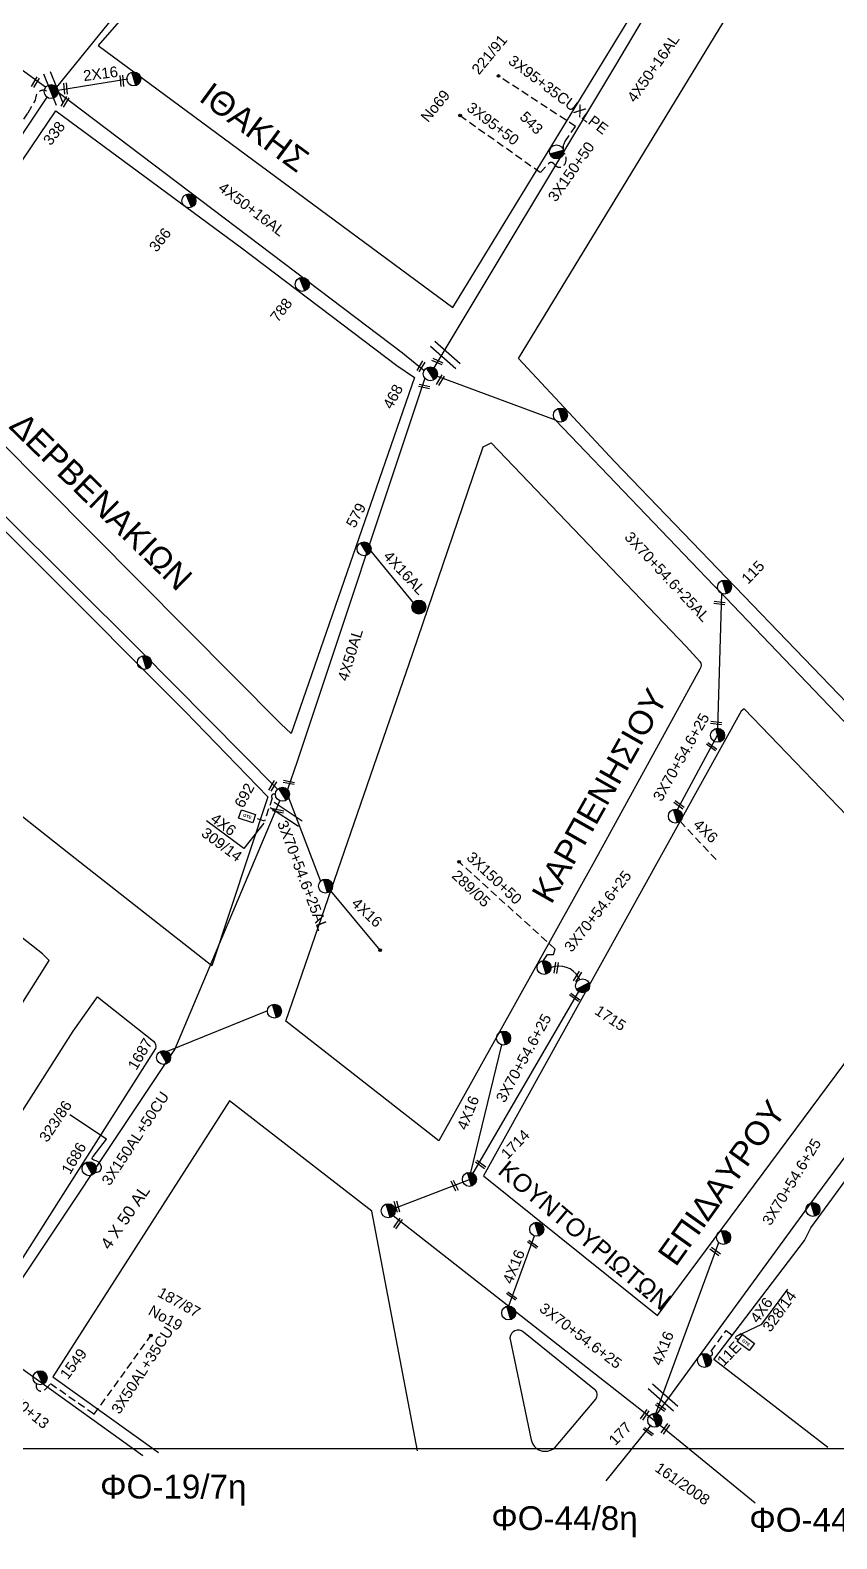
# Model space of a CAD drawing. Header units: millimetres. Extents: x 2999 to 5218, y 1863 to 2903.
# Drawn here: x 4541 to 4676.8, y 1872.6 to 2126.5 of the extents above; entities that cross this region are included whole.
import ezdxf

# ---------------------------------------------------------------- set-up
doc = ezdxf.new("R2010")
doc.units = ezdxf.units.MM
doc.header["$LTSCALE"] = 0.5
doc.linetypes.add('DASHED', pattern=[19.05, 12.7, -6.35])
for name, color, linetype in [('Pillar OTE', 7, 'Continuous'), ('Άγνωστα', 7, 'Continuous'), ('Γυμνά εναέρια ΧΤ (3Φ)   4x50AL', 7, 'Continuous'), ('Γυμνά εναέρια ΧΤ και ΦΟΠ (3Φ)   4x50+16AL', 7, 'Continuous'), ('Εναέρια παροχή ΧΤ 4x16', 7, 'SYN_LINE'), ('Επιγραφές - Σχήματα', 7, 'Continuous'), ('Καλώδια ΧΤ   3x150AL+50CU', 7, 'DASHED'), ('Καλώδια ΧΤ   3x95+35 CU', 7, 'DASHED'), ('Μηχανική τομή', 7, 'Continuous'), ('Στύλος Ξύλινος', 7, 'Continuous'), ('Στύλος Ξύλινος @ 1', 7, 'Continuous'), ('Στύλος ΦΜ', 7, 'Continuous'), ('Στύλος ΦΜ @ 1', 7, 'Continuous'), ('Συνδέσεις', 7, 'Continuous'), ('Συνεστραμμένα ΧΤ   3x70+54.6+25 AL', 7, 'SYN_LINE'), ('Τομή', 7, 'Continuous'), ('Υπόβαθρο ΔΕΗ', 7, 'Continuous'), ('Υπόγεια καλώδια Παροχών ΧΤ   4x16AL', 7, 'DASHED'), ('Υπόγεια καλώδια Παροχών ΧΤ   4x6', 7, 'DASHED')]:
    doc.layers.add(name, color=color, linetype=linetype)
doc.styles.add('arial', font='ARIAL.TTF')
doc.styles.get("Standard").update_dxf_attribs({"font": 'ARIAL.TTF'})
doc.linetypes.add('SYN_LINE', pattern='A,0.5,-0.0001,["/\\/\\/\\/",Standard,S=0.1,R=0,X=0,Y=-0.05],-0.25', length=0.7501)
doc.dimstyles.new('ISO-25', dxfattribs={"dimtxt": 2.5, "dimasz": 2.5, "dimexe": 1.25, "dimexo": 0.625, "dimtad": 1, "dimtxsty": 'Standard', "dimcen": 2.5, "dimadec": 0, "dimazin": 0, "dimtfac": 1, "dimtmove": 0, "dimatfit": 3, "dimfxl": 1, "dimarcsym": 0})

# ---------------------------------------------------------------- blocks, each defined once
blk = doc.blocks.new('ΜΗΧΑΝΙΚΗ ΤΟΜΗ')
at = {"layer": 'Μηχανική τομή', "ltscale": 40}
for p, q in [((-1.89, 0.78), (1.89, 0.78)), ((1.89, 0), (-1.89, 0))]:
    blk.add_line(p, q, dxfattribs=at)
blk = doc.blocks.new('ΤΟΜΗ')
at = {"layer": 'Τομή', "ltscale": 40}
for p, q in [((-5.68, 0), (5.68, 0)), ((5.68, -2.33), (-5.68, -2.33))]:
    blk.add_line(p, q, dxfattribs=at)
blk = doc.blocks.new('ΥΠΑΡΧΩΝ ΤΣΙΜΕΝΤΕΝΙΟΣ ΣΤΥΛΟΣ')
at = {"layer": 'Στύλος ΦΜ'}
blk.add_hatch(color=7, dxfattribs=at).paths.add_polyline_path([(-1.29, -2.28, 0.574793), (2.62, 0, 0.268822), (1.3, 2.27)])
at = {"layer": 'Στύλος ΦΜ', "color": 7}
blk.add_line((-1.29, -2.28), (1.3, 2.27), dxfattribs=at)
blk.add_circle((0, 0), 2.62, dxfattribs=at)
at = {"layer": 'Στύλος ΦΜ', "flags": 4}
for tag, p in [('ΑΡΙΘΜΟΣ', (-4.68, 8.05)), ('ΤΥΠΟΣ', (-4.91, 3.03))]:
    blk.add_attdef(tag, p, '', height=4, dxfattribs=at)
blk = doc.blocks.new('ΥΠΑΡΧΩΝ ΞΥΛΙΝΟΣ ΣΤΥΛΟΣ')
at = {"layer": 'Στύλος Ξύλινος'}
h = blk.add_hatch(color=7, dxfattribs=at)
h.paths.add_polyline_path([(-2.62, 0, 0.270008), (-1.29, -2.28), (1.3, 2.27, 0.576266)])
h.paths.add_polyline_path([(-1.29, -2.28, 0.574793), (2.62, 0, 0.268822), (1.3, 2.27)])
at = {"layer": 'Στύλος Ξύλινος', "color": 7}
blk.add_line((-1.29, -2.28), (1.3, 2.27), dxfattribs=at)
blk.add_circle((0, 0), 2.62, dxfattribs=at)
at = {"layer": 'Στύλος Ξύλινος', "flags": 4}
for tag, p in [('ΑΡΙΘΜΟΣ', (-4.91, 8.6)), ('ΤΥΠΟΣ', (-4.85, 3.39))]:
    blk.add_attdef(tag, p, '', height=4, dxfattribs=at)
blk = doc.blocks.new('_ΣΥΝΔΕΣΗ')
at = {"layer": 'Συνδέσεις', "linetype": 'SYN_LINE', "ltscale": 40}
blk.add_hatch(color=256, dxfattribs=at).paths.add_polyline_path([(0.5, -0.01, 1), (-0.5, -0.01, 1)])
at = {"layer": 'Συνδέσεις'}
blk.add_circle((0, -0.01), 0.5, dxfattribs=at)
blk = doc.blocks.new('PILLAR ΟΤΕ')
at = {"layer": 'Pillar OTE', "ltscale": 40}
blk.add_lwpolyline([(-3.31, 2.02), (3.39, 2.02), (3.39, -1.99), (-3.31, -1.99)], close=True, dxfattribs=at)
at = {"layer": 'Pillar OTE', "insert": (-1.81, 0.71), "char_height": 1.3575, "width": 109.961, "attachment_point": 1}
blk.add_mtext('{\\fArial|b1|i0|c161|p34;OTE}', dxfattribs=at)

msp = doc.modelspace()

# ---------------------------------------------------------------- linework, layer by layer
at = {"layer": 'Άγνωστα', "color": 85, "ltscale": 40}
for points in [[(4626.73, 2211.57), (4591.53, 2172.52), (4568.14, 2145), (4545.41, 2116.95)], [(4545.64, 2116.45), (4557.39, 2118.37)]]:
    msp.add_lwpolyline(points, dxfattribs=at)
at = {"layer": 'Άγνωστα', "color": 5, "ltscale": 40}
for points in [[(4608.95, 2069.69), (4639.58, 2120.62), (4653.72, 2144.55), (4672.28, 2176.84)], [(4602.34, 1928.27), (4614.9, 1933.11), (4633.32, 1964.7)]]:
    msp.add_lwpolyline(points, dxfattribs=at)
at = {"layer": 'Άγνωστα', "color": 85, "linetype": 'DASHED', "ltscale": 0.2}
msp.add_lwpolyline([(4490.21, 2036.78), (4489.73, 2037.38, -0.28119), (4489.25, 2041.25, -0.239008), (4494.06, 2044.11), (4509.05, 2067.17), (4509.87, 2069.38), (4511.77, 2070.75), (4540.63, 2112.64), (4541.84, 2114.73), (4541.96, 2115.42, -0.509024), (4543.73, 2116.27, -3.958095)], format="xyb", dxfattribs=at)
at = {"layer": 'Άγνωστα', "color": 133, "ltscale": 40}
msp.add_lwpolyline([(4495.55, 2041.68), (4512, 2067.53), (4543.83, 2115.23)], dxfattribs=at)
at = {"layer": 'Άγνωστα', "color": 173, "ltscale": 40}
for points in [[(4513.39, 2067.9), (4559.35, 2022.22), (4582.6, 1998.76)], [(4602.1, 1927), (4645.18, 1893.27), (4663.02, 1878.67)]]:
    msp.add_lwpolyline(points, dxfattribs=at)
at = {"layer": 'Άγνωστα', "color": 5, "linetype": 'DASHED', "ltscale": 0.2}
msp.add_lwpolyline([(4627.41, 1969.93), (4628.05, 1970.96), (4629.07, 1970.96), (4629.35, 1971.87), (4613.16, 1986.55)], dxfattribs=at)
at = {"layer": 'Άγνωστα', "color": 173, "ltscale": 40}
msp.add_lwpolyline([(4633.51, 1966.77), (4633.28, 1967.15, 0.357479), (4628.65, 1968.78, -1.402496)], format="xyb", dxfattribs=at)
at = {"layer": 'Άγνωστα', "color": 2, "ltscale": 40}
msp.add_lwpolyline([(4551.9, 1934.31), (4552.24, 1934.33, 0.511305), (4552.9, 1935.41, 0.258542), (4551.7, 1936.35, -0.688874), (4551.57, 1936.97), (4553.81, 1939.88), (4547.66, 1943.96)], format="xyb", dxfattribs=at)
msp.add_lwpolyline([(4533.7, 1905.43), (4559.93, 1886.65)], dxfattribs=at)
at = {"layer": 'Άγνωστα', "color": 2, "linetype": 'DASHED', "ltscale": 0.2}
msp.add_lwpolyline([(4541.97, 1898.74), (4541.97, 1898.32, 0.643416), (4543.39, 1897.66, 0.063364), (4544.37, 1898.75), (4551.43, 1893.82), (4551.74, 1893.57), (4561.3, 1906.83)], format="xyb", dxfattribs=at)
at = {"layer": 'Άγνωστα', "color": 30, "ltscale": 40}
msp.add_lwpolyline([(4637.95, 1882.35), (4645.37, 1891.63)], dxfattribs=at)
at = {"layer": 'Γυμνά εναέρια ΧΤ (3Φ)   4x50AL', "color": 173, "ltscale": 40}
msp.add_lwpolyline([(4607.41, 2067.95), (4585.91, 2003.46), (4584.31, 1998.7)], dxfattribs=at)
at = {"layer": 'Γυμνά εναέρια ΧΤ και ΦΟΠ (3Φ)   4x50+16AL', "color": 133, "ltscale": 40}
msp.add_lwpolyline([(4543.56, 2116.93), (4497.65, 2150.27), (4493.61, 2153.65), (4448.2, 2132.26)], dxfattribs=at)
at = {"layer": 'Γυμνά εναέρια ΧΤ και ΦΟΠ (3Φ)   4x50+16AL', "color": 85, "ltscale": 40}
msp.add_lwpolyline([(4545.67, 2116.12), (4603.66, 2072.24), (4607.29, 2069.25)], dxfattribs=at)
at = {"layer": 'Γυμνά εναέρια ΧΤ και ΦΟΠ (3Φ)   4x50+16AL', "color": 2, "linetype": 'Continuous', "ltscale": 0.2}
msp.add_lwpolyline([(4514.14, 1885.25), (4524.67, 1899.33), (4532.34, 1905.56), (4535.26, 1909.9), (4565.34, 1954.96), (4582.98, 1996.83)], dxfattribs=at)
at = {"layer": 'Εναέρια παροχή ΧΤ 4x16', "color": 173, "ltscale": 15}
msp.add_lwpolyline([(4591.53, 1981.66), (4599.85, 1971.66)], dxfattribs=at)
at = {"layer": 'Εναέρια παροχή ΧΤ 4x16', "color": 5, "ltscale": 20}
for points in [[(4615.17, 1934.26), (4620.39, 1955.74)], [(4621.52, 1911.8), (4625.84, 1923.59)]]:
    msp.add_lwpolyline(points, dxfattribs=at)
at = {"layer": 'Εναέρια παροχή ΧΤ 4x16', "color": 2, "ltscale": 20}
msp.add_lwpolyline([(4646.32, 1893.71), (4656.88, 1922.49)], dxfattribs=at)
at = {"layer": 'Επιγραφές - Σχήματα'}
msp.add_lwpolyline([(3017.22, 2889.47), (5045.69, 2889.47), (5045.69, 1887.75), (3017.22, 1887.75)], close=True, dxfattribs=at)
at = {"layer": 'Καλώδια ΧΤ   3x150AL+50CU', "color": 2, "linetype": 'Continuous', "ltscale": 0.2}
msp.add_lwpolyline([(4580.9, 1961.49), (4564.02, 1954.64)], dxfattribs=at)
at = {"layer": 'Καλώδια ΧΤ   3x95+35 CU', "color": 5, "ltscale": 0.2}
msp.add_lwpolyline([(4632.77, 2110.33), (4619.8, 2118.83)], dxfattribs=at)
msp.add_lwpolyline([(4613.35, 2112.15), (4626.89, 2102.58), (4628.21, 2104.06, -0.509241), (4629.2, 2103.96, 0.573742), (4630.96, 2103.96, 0.270856), (4630.96, 2105.68, -0.270856), (4630.96, 2107.74), (4632.77, 2110.33)], format="xyb", dxfattribs=at)
at = {"layer": 'Συνεστραμμένα ΧΤ   3x70+54.6+25 AL', "color": 2, "ltscale": 20}
for points in [[(4657.35, 2031.74), (4629.41, 2060.89), (4609.43, 2068.29)], [(4656.73, 2009.02), (4657.41, 2031.71)], [(4707.7, 1976.09), (4703.18, 1983.86), (4682.9, 2005.07), (4656.78, 2032.33)], [(4646.51, 1893.65), (4672.42, 1929.17), (4687.12, 1948.98), (4702.5, 1982.97), (4716.2, 2000.93)]]:
    msp.add_lwpolyline(points, dxfattribs=at)
at = {"layer": 'Συνεστραμμένα ΧΤ   3x70+54.6+25 AL', "color": 2, "ltscale": 15}
msp.add_lwpolyline([(4649.95, 1995.36), (4656.7, 2007.85), (4656.7, 2007.86)], dxfattribs=at)
at = {"layer": 'Συνεστραμμένα ΧΤ   3x70+54.6+25 AL', "color": 173, "ltscale": 20}
msp.add_lwpolyline([(4584.47, 1997.37), (4589.84, 1983.29)], dxfattribs=at)
at = {"layer": 'Υπόβαθρο ΔΕΗ'}
for points in [[(4834.41, 2130.83, 0.311736), (4821.86, 2130.5), (4764.38, 2064.31), (4717.1, 2005.14), (4704.15, 1987.3), (4703.03, 1987.3), (4679.95, 2011.76), (4639.36, 2053.94), (4623.15, 2071.28), (4688.36, 2178.34), (4737.33, 2259.92), (4786.06, 2338.78), (4797.07, 2356.88), (4931.63, 2282.18)], [(4519.46, 2074.84), (4545.28, 2112.95), (4576.54, 2089.89), (4602.7, 2070.08), (4605.66, 2068.06), (4584.88, 2008.17), (4583.18, 2009.77), (4519.57, 2073.76, -0.353395), (4519.46, 2074.84, -0.011622)], [(4583.98, 1959.75), (4605.39, 2021.7), (4617.2, 2056.38), (4618.59, 2057.09), (4651.4, 2022.79), (4653.68, 2020.29, -0.373361), (4653.71, 2019), (4635.95, 1986.64), (4609.74, 1939.59), (4583.98, 1959.75)], [(4523.12, 1918.71), (4548.22, 1958.07), (4552.28, 1963.81), (4561.7, 1956.36, -0.328911), (4562.04, 1955.11), (4534.51, 1911.84), (4534.11, 1911.03, -0.227386), (4531.09, 1909.99), (4523.4, 1915.57, -0.456019), (4523.12, 1918.71, 0.036665)], [(4629.23, 1887.89), (4636.17, 1896.12, 0.430582), (4635.98, 1897.76), (4624.01, 1907.41, 0.598481), (4621.73, 1906.45), (4625.33, 1889.24, 0.566234), (4629.23, 1887.89, -0.363229)]]:
    msp.add_lwpolyline(points, format="xyb", dxfattribs=at)
for points in [[(4670.69, 2176.39), (4627.61, 2209.98), (4552.41, 2123.97), (4612.13, 2079.87), (4655.93, 2151.63), (4670.69, 2176.39)], [(4491.85, 2032.21), (4512.5, 2065.82), (4517.39, 2061.54), (4567.05, 2011.83), (4581, 1997.49), (4571.53, 1969.07), (4547.76, 1987.75), (4492.71, 2031.28), (4491.85, 2032.21)], [(4513.96, 1922.92), (4514.75, 1923.46), (4544.15, 1969.94), (4543.05, 1971.04), (4483.58, 2017.8), (4482.49, 2017.22), (4452.66, 1967.4), (4502.23, 1931.61), (4513.96, 1922.92)], [(4646.55, 1910.18), (4695.74, 1976.4), (4661.14, 2012.3), (4660.66, 2011.93), (4617.26, 1933.68), (4646.55, 1910.18)], [(4576.92, 1988.78), (4570.63, 1993.44)], [(4606.17, 1887.44), (4598.46, 1927.73), (4574.54, 1946.33), (4544.76, 1899.87), (4562.58, 1887.11)], [(4675.26, 1887.95), (4656.08, 1902.79), (4671.3, 1922.82), (4672.39, 1924.92), (4688.69, 1947.19), (4739.71, 1923.72), (4711.87, 1887.72)], [(4664.12, 1908.73), (4668.53, 1914.62)]]:
    msp.add_lwpolyline(points, dxfattribs=at)
at = {"layer": 'Υπόγεια καλώδια Παροχών ΧΤ   4x16AL', "color": 173, "linetype": 'Continuous', "ltscale": 0.2}
msp.add_lwpolyline([(4598.3, 2038.84), (4605.47, 2030.11)], dxfattribs=at)
at = {"layer": 'Υπόγεια καλώδια Παροχών ΧΤ   4x6', "color": 2, "linetype": 'DASHED', "ltscale": 0.2}
for points in [[(4582.26, 1997.84, 0.977592), (4581.7, 1997.26), (4580.42, 1993.4), (4578.71, 1993.97)], [(4655.41, 1903.37, 0.80365), (4655.61, 1904.18), (4658.14, 1907.64), (4660.22, 1906.12)]]:
    msp.add_lwpolyline(points, format="xyb", dxfattribs=at)
at = {"layer": 'Υπόγεια καλώδια Παροχών ΧΤ   4x6', "color": 2, "ltscale": 0.2}
msp.add_lwpolyline([(4656.45, 1986.92), (4650.37, 1993.37)], dxfattribs=at)

# ---------------------------------------------------------------- block references
at = {"layer": 'Pillar OTE', "xscale": 0.375, "yscale": 0.375, "zscale": 0.375}
for p, rotation in [((4577.46, 1994.22), 341.905360572268), ((4661.44, 1905.64), 322.6234072666649)]:
    msp.add_blockref('PILLAR ΟΤΕ', p, dxfattribs=dict(at, rotation=rotation))
at = {"layer": 'Μηχανική τομή'}
for p, xscale, yscale, zscale, rotation in [((4542, 2117.67), 0.4999999999999994, 0.4999999999999994, 0.4999999999999994, 58.8348111286886), ((4556.6, 2118), 0.4999999999999993, 0.4999999999999993, 0.4999999999999993, 94.89151953241506), ((4546.99, 2114.36), 0.4999999999999994, 0.4999999999999994, 0.4999999999999994, 58.8348111286886), ((4547.11, 2116.71), 0.4999999999999992, 0.4999999999999992, 0.4999999999999992, 94.89151953241506), ((4606.91, 2069.84), 0.4999999999999994, 0.4999999999999994, 0.4999999999999994, 58.8348111286886), ((4609.44, 2070.57), 0.4999999999999994, 0.4999999999999994, 0.4999999999999994, 335.9402316692301), ((4610.18, 2067.51), 0.4999999999999994, 0.4999999999999994, 0.4999999999999994, 58.8348111286886), ((4607.27, 2066.35), 0.4999999999999994, 0.4999999999999994, 0.4999999999999994, 348.3903048770277), ((4656.98, 2029.93), 0.4999999999999995, 0.4999999999999995, 0.4999999999999995, 352.6854083462265), ((4656.42, 2009.72), 0.4999999999999995, 0.4999999999999995, 0.4999999999999995, 352.6854083462265), ((4655.57, 2005.77), 0.4999999999999995, 0.4999999999999995, 0.4999999999999995, 323.5804355050505), ((4581.94, 1999.23), 0.4999999999999994, 0.4999999999999994, 0.4999999999999994, 58.8348111286886), ((4584.48, 1999.73), 0.4999999999999994, 0.4999999999999994, 0.4999999999999994, 348.3903048770277), ((4650.07, 1995.99), 0.4999999999999995, 0.4999999999999995, 0.4999999999999995, 323.5804355050505), ((4582.67, 1994.95), 0.4999999999999994, 0.4999999999999994, 0.4999999999999994, 348.3903048770277), ((4629.7, 1968.67), 0.4999999999999994, 0.4999999999999994, 0.4999999999999994, 81.33830219807963), ((4633.28, 1967.15), 0.4999999999999994, 0.4999999999999994, 0.4999999999999994, 58.8348111286886), ((4632.52, 1963.59), 0.4999999999999994, 0.4999999999999994, 0.4999999999999994, 323.4536695641671), ((4616.71, 1935.44), 0.4999999999999994, 0.4999999999999994, 0.4999999999999994, 323.4536695641671), ((4612.24, 1931.97), 0.4999999999999994, 0.4999999999999994, 0.4999999999999994, 295.1960123590223), ((4602.52, 1928.45), 0.4999999999999993, 0.4999999999999993, 0.4999999999999993, 286.6166626232418), ((4603.02, 1925.56), 0.4999999999999994, 0.4999999999999994, 0.4999999999999994, 55.12179364433318), ((4625.46, 1922.01), 0.4999999999999994, 0.4999999999999994, 0.4999999999999994, 323.4536695641671), ((4656.17, 1920.81), 0.4999999999999994, 0.4999999999999994, 0.4999999999999994, 323.4536695641671), ((4621.93, 1913.32), 0.4999999999999994, 0.4999999999999994, 0.4999999999999994, 323.4536695641671), ((4644.59, 1893.37), 0.4999999999999994, 0.4999999999999994, 0.4999999999999994, 55.12179364433318), ((4647.01, 1894.6), 0.4999999999999994, 0.4999999999999994, 0.4999999999999994, 323.4536695641671), ((4648.08, 1891), 0.4999999999999994, 0.4999999999999994, 0.4999999999999994, 55.12179364433318), ((4644.91, 1890.48), 0.4999999999999994, 0.4999999999999994, 0.4999999999999994, 323.4536695641671)]:
    msp.add_blockref('ΜΗΧΑΝΙΚΗ ΤΟΜΗ', p, dxfattribs=dict(at, xscale=xscale, yscale=yscale, zscale=zscale, rotation=rotation))
at = {"layer": 'Στύλος Ξύλινος @ 1', "ltscale": 40, "xscale": 0.4499999999998181, "yscale": 0.4499999999998181, "zscale": 0.4499999999998181}
msp.add_blockref('ΥΠΑΡΧΩΝ ΞΥΛΙΝΟΣ ΣΤΥΛΟΣ', (4606.4, 2029.44), dxfattribs=at)
at = {"layer": 'Στύλος ΦΜ @ 1', "ltscale": 40}
ref = msp.add_blockref('ΥΠΑΡΧΩΝ ΤΣΙΜΕΝΤΕΝΙΟΣ ΣΤΥΛΟΣ', (4544.49, 2116.2), dxfattribs=dict(at, xscale=0.4499999999998183, yscale=0.4499999999998183, zscale=0.4499999999998183, rotation=52.27567312730184))
ref.add_attrib('ΤΥΠΟΣ', '338', (4544.41, 2106.98), dxfattribs={"layer": 'Στύλος ΦΜ', "height": 1.8, "rotation": 52.2757, "flags": 4})
for p, xscale, yscale, zscale, rotation in [((4558.42, 2118.33), 0.4499999999998183, 0.4499999999998183, 0.4499999999998183, 46.02343482471476), ((4630.23, 2061.74), 0.4499999999998183, 0.4499999999998183, 0.4499999999998183, 46.02343482471476), ((4560.2, 2020.1), 0.4499999999998183, 0.4499999999998183, 0.4499999999998183, 46.02343482471476), ((4656.7, 2007.85), 0.4499999999998182, 0.4499999999998182, 0.4499999999998182, 46.14286593804238), ((4649.58, 1994.24), 0.4499999999998182, 0.4499999999998182, 0.4499999999998182, 46.14286593804238), ((4590.69, 1982.47), 0.4499999999998182, 0.4499999999998182, 0.4499999999998182, 46.14286593804238), ((4627.47, 1968.76), 0.4499999999998182, 0.4499999999998182, 0.4499999999998182, 46.14286593804238), ((4582.08, 1961.42), 0.4499999999998182, 0.4499999999998182, 0.4499999999998182, 46.14286593804238), ((4620.67, 1956.89), 0.4499999999998182, 0.4499999999998182, 0.4499999999998182, 46.14286593804238), ((4601.25, 1927.82), 0.4499999999998182, 0.4499999999998182, 0.4499999999998182, 46.14286593804238), ((4672.75, 1928.04), 0.4499999999998182, 0.4499999999998182, 0.4499999999998182, 46.14286593804238), ((4626.24, 1924.7), 0.4499999999998182, 0.4499999999998182, 0.4499999999998182, 46.14286593804238), ((4657.7, 1923.34), 0.4499999999998182, 0.4499999999998182, 0.4499999999998182, 46.14286593804238), ((4621.52, 1910.62), 0.4499999999998182, 0.4499999999998182, 0.4499999999998182, 46.14286593804238)]:
    msp.add_blockref('ΥΠΑΡΧΩΝ ΤΣΙΜΕΝΤΕΝΙΟΣ ΣΤΥΛΟΣ', p, dxfattribs=dict(at, xscale=xscale, yscale=yscale, zscale=zscale, rotation=rotation))
ref = msp.add_blockref('ΥΠΑΡΧΩΝ ΤΣΙΜΕΝΤΕΝΙΟΣ ΣΤΥΛΟΣ', (4629.58, 2106.04), dxfattribs=dict(at, xscale=0.4499999999998183, yscale=0.4499999999998183, zscale=0.4499999999998183, rotation=315.4962670068206))
ref.add_attrib('ΤΥΠΟΣ', '543', (4623.23, 2111.76), dxfattribs={"layer": 'Στύλος ΦΜ', "height": 1.8, "rotation": 315.4963, "flags": 4})
ref = msp.add_blockref('ΥΠΑΡΧΩΝ ΤΣΙΜΕΝΤΕΝΙΟΣ ΣΤΥΛΟΣ', (4567.68, 2097.81), dxfattribs=dict(at, xscale=0.4499999999998183, yscale=0.4499999999998183, zscale=0.4499999999998183, rotation=52.27567312730184))
ref.add_attrib('ΤΥΠΟΣ', '366', (4562.25, 2089.04), dxfattribs={"layer": 'Στύλος ΦΜ', "height": 1.8, "rotation": 52.2757, "flags": 4})
ref = msp.add_blockref('ΥΠΑΡΧΩΝ ΤΣΙΜΕΝΤΕΝΙΟΣ ΣΤΥΛΟΣ', (4586.77, 2083.75), dxfattribs=dict(at, xscale=0.4499999999998183, yscale=0.4499999999998183, zscale=0.4499999999998183, rotation=52.27567312730184))
ref.add_attrib('ΤΥΠΟΣ', '788', (4582.65, 2077.23), dxfattribs={"layer": 'Στύλος ΦΜ', "height": 1.8, "rotation": 52.2757, "flags": 4})
ref = msp.add_blockref('ΥΠΑΡΧΩΝ ΤΣΙΜΕΝΤΕΝΙΟΣ ΣΤΥΛΟΣ', (4608.33, 2068.69), dxfattribs=dict(at, xscale=0.4499999999998183, yscale=0.4499999999998183, zscale=0.4499999999998183, rotation=61.90023746455449))
ref.add_attrib('ΤΥΠΟΣ', '468', (4601.83, 2062.59), dxfattribs={"layer": 'Στύλος ΦΜ', "height": 1.8, "rotation": 61.9002, "flags": 4})
ref = msp.add_blockref('ΥΠΑΡΧΩΝ ΤΣΙΜΕΝΤΕΝΙΟΣ ΣΤΥΛΟΣ', (4597.18, 2039.23), dxfattribs=dict(at, xscale=0.4499999999998183, yscale=0.4499999999998183, zscale=0.4499999999998183, rotation=61.90023746455449))
ref.add_attrib('ΤΥΠΟΣ', '579', (4595.61, 2042.61), dxfattribs={"layer": 'Στύλος ΦΜ', "height": 1.8, "rotation": 61.9002, "flags": 4})
ref = msp.add_blockref('ΥΠΑΡΧΩΝ ΤΣΙΜΕΝΤΕΝΙΟΣ ΣΤΥΛΟΣ', (4657.86, 2032.8), dxfattribs=dict(at, xscale=0.4499999999998183, yscale=0.4499999999998183, zscale=0.4499999999998183, rotation=46.02343482471476))
ref.add_attrib('ΤΥΠΟΣ', '115', (4661.83, 2033.18), dxfattribs={"layer": 'Στύλος ΦΜ', "height": 1.8, "rotation": 46.0234, "flags": 4})
ref = msp.add_blockref('ΥΠΑΡΧΩΝ ΤΣΙΜΕΝΤΕΝΙΟΣ ΣΤΥΛΟΣ', (4583.43, 1997.92), dxfattribs=dict(at, xscale=0.4499999999998183, yscale=0.4499999999998183, zscale=0.4499999999998183, rotation=61.90023746455449))
ref.add_attrib('ΤΥΠΟΣ', '692', (4576.83, 1995.46), dxfattribs={"layer": 'Στύλος ΦΜ', "height": 1.8, "rotation": 61.9002, "flags": 4})
ref = msp.add_blockref('ΥΠΑΡΧΩΝ ΤΣΙΜΕΝΤΕΝΙΟΣ ΣΤΥΛΟΣ', (4633.96, 1965.68), dxfattribs=dict(at, xscale=0.4499999999998182, yscale=0.4499999999998182, zscale=0.4499999999998182, rotation=326.6732154518941))
ref.add_attrib('ΤΥΠΟΣ', '1715', (4635.84, 1961.05), dxfattribs={"layer": 'Στύλος ΦΜ', "height": 1.8, "rotation": 326.6732, "flags": 4})
ref = msp.add_blockref('ΥΠΑΡΧΩΝ ΤΣΙΜΕΝΤΕΝΙΟΣ ΣΤΥΛΟΣ', (4563.43, 1953.62), dxfattribs=dict(at, xscale=0.4499999999998182, yscale=0.4499999999998182, zscale=0.4499999999998182, rotation=59.86363930638384))
ref.add_attrib('ΤΥΠΟΣ', '1687', (4558.84, 1951.35), dxfattribs={"layer": 'Στύλος ΦΜ', "height": 1.8, "rotation": 59.8636, "flags": 4})
ref = msp.add_blockref('ΥΠΑΡΧΩΝ ΤΣΙΜΕΝΤΕΝΙΟΣ ΣΤΥΛΟΣ', (4614.9, 1933.11), dxfattribs=dict(at, xscale=0.4499999999998182, yscale=0.4499999999998182, zscale=0.4499999999998182, rotation=46.14286593804238))
ref.add_attrib('ΤΥΠΟΣ', '1714', (4621.34, 1936.38), dxfattribs={"layer": 'Στύλος ΦΜ', "height": 1.8, "rotation": 46.1429, "flags": 4})
ref = msp.add_blockref('ΥΠΑΡΧΩΝ ΤΣΙΜΕΝΤΕΝΙΟΣ ΣΤΥΛΟΣ', (4550.88, 1934.9), dxfattribs=dict(at, xscale=0.4499999999998182, yscale=0.4499999999998182, zscale=0.4499999999998182, rotation=59.86363930638384))
ref.add_attrib('ΤΥΠΟΣ', '1686', (4547.68, 1933.81), dxfattribs={"layer": 'Στύλος ΦΜ', "height": 1.8, "rotation": 59.8636, "flags": 4})
ref = msp.add_blockref('ΥΠΑΡΧΩΝ ΤΣΙΜΕΝΤΕΝΙΟΣ ΣΤΥΛΟΣ', (4542.63, 1899.71), dxfattribs=dict(at, xscale=0.4499999999998183, yscale=0.4499999999998183, zscale=0.4499999999998183, rotation=53.31020190504851))
ref.add_attrib('ΤΥΠΟΣ', '1549', (4547.29, 1899.28), dxfattribs={"layer": 'Στύλος ΦΜ', "height": 1.8, "rotation": 53.3102, "flags": 4})
ref = msp.add_blockref('ΥΠΑΡΧΩΝ ΤΣΙΜΕΝΤΕΝΙΟΣ ΣΤΥΛΟΣ', (4654.49, 1902.63), dxfattribs=dict(at, xscale=0.4499999999998182, yscale=0.4499999999998182, zscale=0.4499999999998182, rotation=46.14286593804238))
ref.add_attrib('ΤΥΠΟΣ', '11Ε', (4657.72, 1901.52), dxfattribs={"layer": 'Στύλος ΦΜ', "height": 1.8, "rotation": 46.1429, "flags": 4})
ref = msp.add_blockref('ΥΠΑΡΧΩΝ ΤΣΙΜΕΝΤΕΝΙΟΣ ΣΤΥΛΟΣ', (4646.11, 1892.55), dxfattribs=dict(at, xscale=0.4499999999998182, yscale=0.4499999999998182, zscale=0.4499999999998182, rotation=46.14286593804238))
ref.add_attrib('ΤΥΠΟΣ', '177', (4639.48, 1888.18), dxfattribs={"layer": 'Στύλος ΦΜ', "height": 1.8, "rotation": 46.1429, "flags": 4})
at = {"layer": 'Συνδέσεις', "xscale": 0.4500000000002728, "yscale": 0.4500000000002728, "zscale": 0.4500000000002728}
for p in [(4619.8, 2118.83), (4613.35, 2112.16), (4613.16, 1986.56), (4599.86, 1971.67), (4561.3, 1906.83)]:
    msp.add_blockref('_ΣΥΝΔΕΣΗ', p, dxfattribs=at)
at = {"layer": 'Τομή'}
for p, xscale, yscale, zscale, rotation in [((4545.41, 2116.95), 0.4999999999999999, 0.4999999999999999, 0.4999999999999999, 291.901589246342), ((4611.24, 2072.29), 0.4999999999999998, 0.4999999999999998, 0.4999999999999998, 318.7526566837014), ((4584.39, 1995.04), 0.4999999999999999, 0.4999999999999999, 0.4999999999999999, 326.4013042578985), ((4647.89, 1896.83), 0.4999999999999998, 0.4999999999999998, 0.4999999999999998, 318.7526566837014)]:
    msp.add_blockref('ΤΟΜΗ', p, dxfattribs=dict(at, xscale=xscale, yscale=yscale, zscale=zscale, rotation=rotation))

# ---------------------------------------------------------------- texts
at = {"layer": 'Άγνωστα', "ltscale": 40, "width": 17.1868, "attachment_point": 1, "style": 'arial'}
for s, insert, char_height, rotation in [('221/91', (4615.12, 2120.05), 1.8, 50.3689), ('2X16', (4549.79, 2119.74), 1.8, 7.2545), ('Νο69', (4606.55, 2112.04), 1.8, 50.3689), ('3X95+50', (4615.39, 2114.57), 1.8, 322.9332), ('3X150+50', (4627.99, 2098.51), 1.8, 55.0115), ('4Χ6', (4572.25, 1994.91), 1.8, 323.346), ('309/14', (4570.68, 1992.49), 1.8, 323.346), ('3X150+50', (4615.52, 1988.43), 1.8, 316.7762), ('289/05', (4613.04, 1985.35), 1.8, 316.7762), ('3X70+54.6+25', (4630.71, 1972.31), 1.8, 51.8813), ('3X70+54.6+25', (4619.26, 1946.73), 1.8, 61.2044), ('323/86', (4542.34, 1940.2), 1.8, 56.4295), ('3X70+54.6+25', (4664.07, 1926.12), 1.8, 58.5485), ('4 X 50 AL', (4552.66, 1922.24), 2, 55.6432), ('187/87', (4563.11, 1915.07), 1.8, 331.0484), ('3X70+54.6+25', (4627.61, 1912.48), 1.8, 322.9992), ('Νο19', (4561.56, 1912.04), 1.8, 331.0484), ('3X50AL+35CU', (4554.49, 1894.42), 1.8, 56.9979), ('4X50+13', (4536.51, 1898.79), 1.8, 320.7965), ('161/2008', (4647, 1885.6), 1.8, 325.2544)]:
    msp.add_mtext(s, dxfattribs=dict(at, insert=insert, char_height=char_height, rotation=rotation))
at = {"layer": 'Γυμνά εναέρια ΧΤ (3Φ)   4x50AL', "ltscale": 40, "insert": (4592.67, 2017.37), "char_height": 1.8, "width": 17.1868, "attachment_point": 1, "rotation": 72.9928, "style": 'arial'}
msp.add_mtext('4X50AL', dxfattribs=at)
at = {"layer": 'Γυμνά εναέρια ΧΤ και ΦΟΠ (3Φ)   4x50+16AL', "ltscale": 40, "char_height": 1.8, "width": 17.1868, "attachment_point": 1, "style": 'arial'}
for insert, rotation in [((4641.32, 2115.24), 55.0115), ((4573.56, 2101.11), 322.9332)]:
    msp.add_mtext('4X50+16AL', dxfattribs=dict(at, insert=insert, rotation=rotation))
at = {"layer": 'Εναέρια παροχή ΧΤ 4x16', "ltscale": 20, "char_height": 1.8, "width": 17.1868, "attachment_point": 1, "style": 'arial'}
for s, insert, rotation in [('4X16', (4596.14, 1980.7), 316.7762), ('4X16', (4612.74, 1941.93), 68.0939), ('4X16', (4620.43, 1916.03), 68.0939), ('4X6', (4662.02, 1909.81), 54.2397), ('328/14', (4664.12, 1908.32), 54.2397), ('4X16', (4645.51, 1902.29), 68.0939)]:
    msp.add_mtext(s, dxfattribs=dict(at, insert=insert, rotation=rotation))
at = {"layer": 'Επιγραφές - Σχήματα', "insert": (4571.54, 2117.99), "char_height": 4, "width": 90.8081, "attachment_point": 1, "rotation": 323.5976, "style": 'arial'}
msp.add_mtext('ΙΘΑΚΗΣ', dxfattribs=at)
at = {"layer": 'Επιγραφές - Σχήματα', "width": 15.1545, "attachment_point": 1}
for s, insert, char_height, rotation in [('ΔΕΡΒΕΝΑΚΙΩΝ', (4539.99, 2062.56), 4, 315.8096), ('ΚΑΡΠΕΝΗΣΙΟΥ', (4625.21, 1981.22), 4, 60.5123), ('ΕΠΙΔΑΥΡΟΥ', (4646.38, 1920.56), 4, 54.4582), ('ΚΟΥΝΤΟΥΡΙΩΤΩΝ', (4621.43, 1936.51), 3, 319.9407)]:
    msp.add_mtext(s, dxfattribs=dict(at, insert=insert, char_height=char_height, rotation=rotation))
at = {"layer": 'Επιγραφές - Σχήματα', "char_height": 4, "width": 15.1545, "attachment_point": 1}
for s, insert in [('ΦΟ-19/7η', (4552.73, 1883.39)), ('ΦΟ-44/8η', (4618.59, 1878.08)), ('ΦΟ-44/9η', (4662.03, 1877.81))]:
    msp.add_mtext(s, dxfattribs=dict(at, insert=insert))
at = {"layer": 'Καλώδια ΧΤ   3x150AL+50CU', "ltscale": 0.2, "insert": (4552.86, 1932.9), "char_height": 1.8, "width": 17.1868, "attachment_point": 1, "rotation": 56.4295, "style": 'arial'}
msp.add_mtext('3X150AL+50CU', dxfattribs=at)
at = {"layer": 'Καλώδια ΧΤ   3x95+35 CU', "ltscale": 0.2, "insert": (4622.38, 2122.48), "char_height": 1.8, "width": 17.1868, "attachment_point": 1, "rotation": 322.9332, "style": 'arial'}
msp.add_mtext('3X95+35CUXLPE', dxfattribs=at)
at = {"layer": 'Συνεστραμμένα ΧΤ   3x70+54.6+25 AL', "ltscale": 20, "char_height": 1.8, "width": 17.1868, "attachment_point": 1, "style": 'arial'}
for insert, rotation in [((4642.21, 2042.33), 312.9596), ((4584.2, 1993.74), 290.8415)]:
    msp.add_mtext('3X70+54.6+25AL', dxfattribs=dict(at, insert=insert, rotation=rotation))
at = {"layer": 'Συνεστραμμένα ΧΤ   3x70+54.6+25 AL', "ltscale": 40, "insert": (4645.7, 1997.45), "char_height": 1.8, "width": 17.1868, "attachment_point": 1, "rotation": 60.4598, "style": 'arial'}
msp.add_mtext('3X70+54.6+25', dxfattribs=at)
at = {"layer": 'Υπόγεια καλώδια Παροχών ΧΤ   4x16AL', "ltscale": 0.2, "insert": (4601.6, 2039.11), "char_height": 1.8, "width": 17.1868, "attachment_point": 1, "rotation": 312.9596, "style": 'arial'}
msp.add_mtext('4X16AL', dxfattribs=at)
at = {"layer": 'Υπόγεια καλώδια Παροχών ΧΤ   4x6', "ltscale": 0.2, "insert": (4653.67, 1993.94), "char_height": 1.8, "width": 17.1868, "attachment_point": 1, "rotation": 316.7762, "style": 'arial'}
msp.add_mtext('4X6', dxfattribs=at)

# ---------------------------------------------------------------- leaders
at = {"layer": 'Επιγραφές - Σχήματα', "ltscale": 40}
for points in [[(4580.32, 1993.05), (4576.92, 1988.78)], [(4659.75, 1906.68), (4664.12, 1908.73)]]:
    msp.add_leader(points, dimstyle='ISO-25', override={"dimasz": 1, "dimtad": 0}, dxfattribs=at)

doc.saveas('drawing.dxf')
